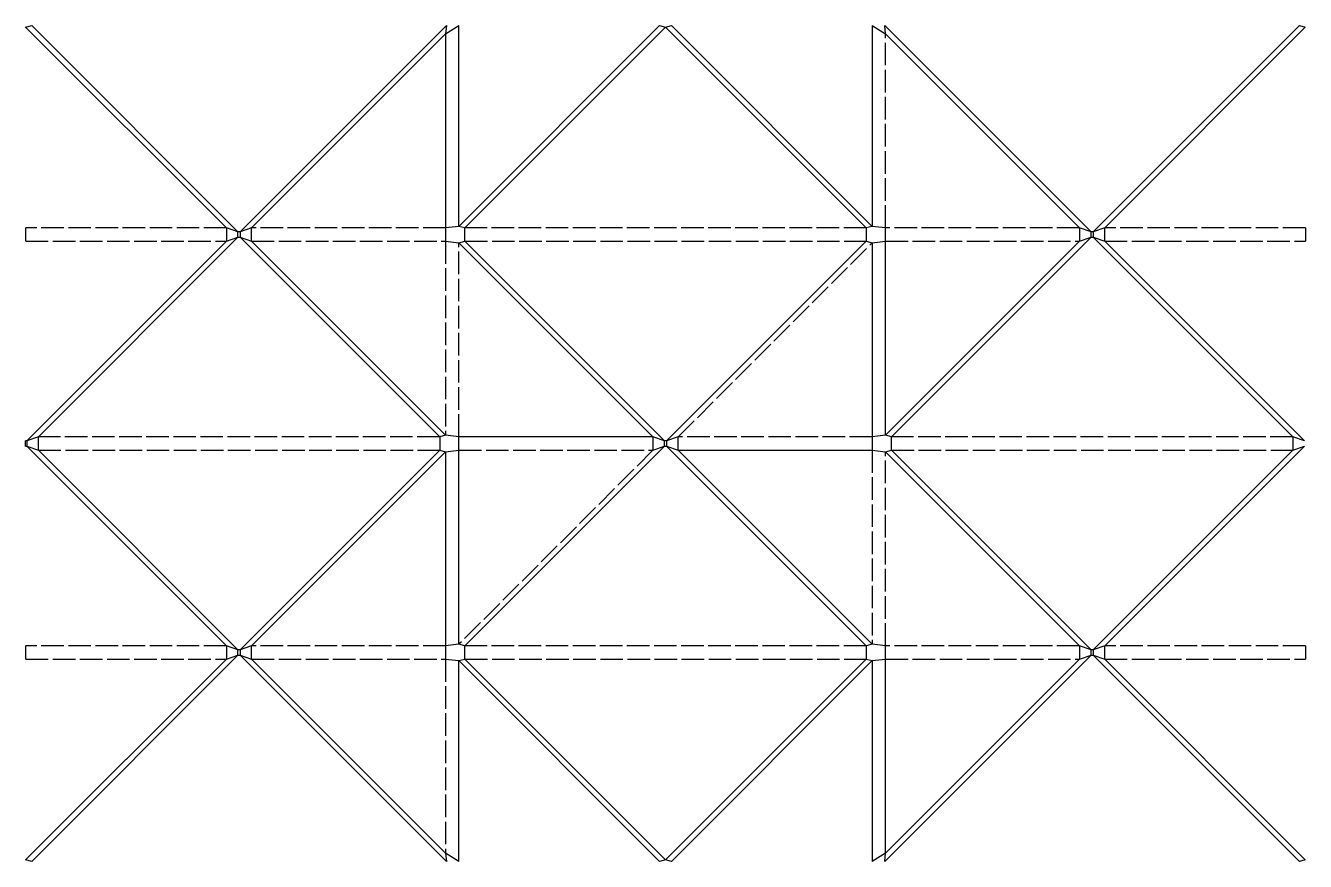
# Model space of a CAD drawing. Header units: millimetres. Extents: x 0 to 144, y 0 to 94.
import ezdxf

# ---------------------------------------------------------------- set-up
doc = ezdxf.new("R2010")
doc.units = ezdxf.units.MM
doc.linetypes.add('DASHEDX2', pattern=[3.048, 2.54, -0.508])
for name, color, linetype, lineweight in [('Border', 7, 'BYLAYER', 30), ('Mountain', 1, 'BYLAYER', 25), ('Valley', 5, 'DASHEDX2', 25)]:
    doc.layers.add(name, color=color, linetype=linetype, lineweight=lineweight)

msp = doc.modelspace()

# ---------------------------------------------------------------- linework, layer by layer
at = {"layer": 'Border'}
for p, q in [((-0.02, 93.84), (0.67, 94)), ((-0.02, 93.84), (22.58, 71.25)), ((47.33, 94), (47.25, 93.08)), ((47.25, 93.08), (48.75, 94)), ((71.33, 94), (48.75, 71.42)), ((71.33, 94), (72, 93.82)), ((72, 93.82), (72.67, 94)), ((72, 93.82), (94.58, 71.25)), ((95.25, 94), (95.25, 71.42)), ((95.25, 94), (96.75, 93.08)), ((96.75, 93.08), (96.67, 94)), ((143.33, 94), (143.98, 93.81)), ((47.25, 93.08), (47.25, 71.25)), ((96.75, 93.08), (118.58, 71.25)), ((0, 69.75), (0, 71.25)), ((22.58, 71.25), (22.58, 69.75)), ((23.88, 70.8), (22.58, 71.25)), ((23.88, 70.2), (23.88, 70.8)), ((25.42, 71.25), (24.12, 70.8)), ((24.12, 70.8), (24.12, 70.2)), ((25.42, 69.75), (25.42, 71.25)), ((48.75, 71.42), (47.25, 71.25)), ((47.25, 71.25), (47.25, 69.75)), ((49.42, 71.25), (48.75, 71.42)), ((49.42, 69.75), (49.42, 71.25)), ((95.25, 71.42), (94.58, 71.25)), ((94.58, 71.25), (94.58, 69.75)), ((96.75, 71.25), (95.25, 71.42)), ((96.75, 69.75), (96.75, 71.25)), ((118.58, 71.25), (118.58, 69.75)), ((119.88, 70.8), (118.58, 71.25)), ((119.88, 70.2), (119.88, 70.8)), ((121.42, 71.25), (120.12, 70.8)), ((120.12, 70.8), (120.12, 70.2)), ((121.42, 69.75), (121.42, 71.25)), ((144, 71.25), (144, 69.75)), ((22.58, 69.75), (23.88, 70.2)), ((24.12, 70.2), (25.42, 69.75)), ((47.25, 69.75), (48.75, 69.58)), ((48.75, 69.58), (49.42, 69.75)), ((94.58, 69.75), (95.25, 69.58)), ((95.25, 69.58), (96.75, 69.75)), ((118.58, 69.75), (119.88, 70.2)), ((120.12, 70.2), (121.42, 69.75)), ((1.42, 47.75), (0.12, 47.3)), ((1.42, 46.25), (1.42, 47.75)), ((47.25, 47.92), (46.58, 47.75)), ((46.58, 47.75), (46.58, 46.25)), ((48.75, 47.75), (47.25, 47.92)), ((48.75, 46.25), (48.75, 47.75)), ((70.58, 47.75), (70.58, 46.25)), ((71.88, 47.3), (70.58, 47.75)), ((73.42, 47.75), (72.12, 47.3)), ((73.42, 46.25), (73.42, 47.75)), ((96.75, 47.92), (95.25, 47.75)), ((95.25, 47.75), (95.25, 46.25)), ((97.42, 47.75), (96.75, 47.92)), ((97.42, 46.25), (97.42, 47.75)), ((142.58, 47.75), (142.58, 46.25)), ((143.88, 47.3), (142.58, 47.75)), ((-0.02, 46.7), (-0.02, 47.3)), ((0.12, 47.3), (0.12, 46.7)), ((0.12, 46.7), (1.42, 46.25)), ((46.58, 46.25), (47.25, 46.08)), ((47.25, 46.08), (48.75, 46.25)), ((70.58, 46.25), (71.88, 46.7)), ((71.88, 46.7), (71.88, 47.3)), ((72.12, 47.3), (72.12, 46.7)), ((72.12, 46.7), (73.42, 46.25)), ((95.25, 46.25), (96.75, 46.08)), ((96.75, 46.08), (97.42, 46.25)), ((142.58, 46.25), (143.88, 46.7)), ((0, 22.75), (0, 24.25)), ((22.58, 24.25), (22.58, 22.75)), ((23.88, 23.8), (22.58, 24.25)), ((22.58, 22.75), (23.88, 23.2)), ((23.88, 23.2), (23.88, 23.8)), ((25.42, 24.25), (24.12, 23.8)), ((24.12, 23.8), (24.12, 23.2)), ((24.12, 23.2), (25.42, 22.75)), ((25.42, 22.75), (25.42, 24.25)), ((48.75, 24.42), (47.25, 24.25)), ((47.25, 24.25), (47.25, 22.75)), ((49.42, 24.25), (48.75, 24.42)), ((49.42, 22.75), (49.42, 24.25)), ((95.25, 24.42), (94.58, 24.25)), ((94.58, 24.25), (94.58, 22.75)), ((96.75, 24.25), (95.25, 24.42)), ((96.75, 22.75), (96.75, 24.25)), ((118.58, 24.25), (118.58, 22.75)), ((119.88, 23.8), (118.58, 24.25)), ((118.58, 22.75), (119.88, 23.2)), ((119.88, 23.2), (119.88, 23.8)), ((121.42, 24.25), (120.12, 23.8)), ((120.12, 23.8), (120.12, 23.2)), ((120.12, 23.2), (121.42, 22.75)), ((121.42, 22.75), (121.42, 24.25)), ((144, 24.25), (144, 22.75)), ((47.25, 0.92), (25.42, 22.75)), ((47.25, 22.75), (48.75, 22.58)), ((48.75, 22.58), (49.42, 22.75)), ((48.75, 0), (48.75, 22.58)), ((72, 0.18), (49.42, 22.75)), ((72.67, 0), (95.25, 22.58)), ((94.58, 22.75), (95.25, 22.58)), ((95.25, 22.58), (96.75, 22.75)), ((96.75, 0.92), (96.75, 22.75)), ((143.98, 0.19), (121.42, 22.75)), ((0.67, 0), (-0.02, 0.16)), ((47.25, 0.92), (47.33, 0)), ((48.75, 0), (47.25, 0.92)), ((72, 0.18), (71.33, 0)), ((72.67, 0), (72, 0.18)), ((96.75, 0.92), (95.25, 0)), ((96.67, 0), (96.75, 0.92)), ((143.98, 0.19), (143.33, 0))]:
    msp.add_line(p, q, dxfattribs=at)
at = {"layer": 'Mountain'}
for p, q in [((23.88, 70.8), (0.67, 94)), ((47.33, 94), (24.12, 70.8)), ((48.75, 71.42), (48.75, 94)), ((49.42, 71.25), (72, 93.82)), ((95.25, 71.42), (72.67, 94)), ((119.88, 70.8), (96.67, 94)), ((143.33, 94), (120.12, 70.8)), ((121.42, 71.25), (143.98, 93.81)), ((25.42, 71.25), (47.25, 93.08)), ((24.12, 70.8), (23.88, 70.8)), ((120.12, 70.8), (119.88, 70.8)), ((22.58, 69.75), (0.12, 47.3)), ((1.42, 47.75), (23.88, 70.2)), ((23.88, 70.2), (24.12, 70.2)), ((24.12, 70.2), (46.58, 47.75)), ((47.25, 47.92), (25.42, 69.75)), ((48.75, 69.58), (70.58, 47.75)), ((71.88, 47.3), (49.42, 69.75)), ((94.58, 69.75), (72.12, 47.3)), ((95.25, 69.58), (95.25, 47.75)), ((96.75, 47.92), (96.75, 69.75)), ((118.58, 69.75), (96.75, 47.92)), ((97.42, 47.75), (119.88, 70.2)), ((119.88, 70.2), (120.12, 70.2)), ((120.12, 70.2), (142.58, 47.75)), ((143.88, 47.3), (121.42, 69.75)), ((70.58, 47.75), (48.75, 47.75)), ((0.12, 47.3), (-0.02, 47.3)), ((-0.02, 46.7), (0.12, 46.7)), ((0.12, 46.7), (22.58, 24.25)), ((23.88, 23.8), (1.42, 46.25)), ((46.58, 46.25), (24.12, 23.8)), ((48.75, 24.42), (48.75, 46.25)), ((49.42, 24.25), (71.88, 46.7)), ((72.12, 47.3), (71.88, 47.3)), ((71.88, 46.7), (72.12, 46.7)), ((72.12, 46.7), (94.58, 24.25)), ((95.25, 24.42), (73.42, 46.25)), ((73.42, 46.25), (95.25, 46.25)), ((119.88, 23.8), (97.42, 46.25)), ((142.58, 46.25), (120.12, 23.8)), ((121.42, 24.25), (143.88, 46.7)), ((25.42, 24.25), (47.25, 46.08)), ((47.25, 46.08), (47.25, 24.25)), ((96.75, 46.08), (118.58, 24.25)), ((0.67, 0), (23.88, 23.2)), ((24.12, 23.8), (23.88, 23.8)), ((23.88, 23.2), (24.12, 23.2)), ((24.12, 23.2), (47.33, 0)), ((96.67, 0), (119.88, 23.2)), ((120.12, 23.8), (119.88, 23.8)), ((119.88, 23.2), (120.12, 23.2)), ((120.12, 23.2), (143.33, 0)), ((22.58, 22.75), (-0.02, 0.16)), ((48.75, 22.58), (71.33, 0)), ((94.58, 22.75), (72, 0.18)), ((95.25, 22.58), (95.25, 0)), ((118.58, 22.75), (96.75, 0.92))]:
    msp.add_line(p, q, dxfattribs=at)
at = {"layer": 'Valley'}
for p, q in [((96.75, 71.25), (96.75, 93.08)), ((22.58, 71.25), (0, 71.25)), ((47.25, 71.25), (25.42, 71.25)), ((94.58, 71.25), (49.42, 71.25)), ((118.58, 71.25), (96.75, 71.25)), ((144, 71.25), (121.42, 71.25)), ((0, 69.75), (22.58, 69.75)), ((25.42, 69.75), (47.25, 69.75)), ((47.25, 69.75), (47.25, 47.92)), ((48.75, 47.75), (48.75, 69.58)), ((49.42, 69.75), (94.58, 69.75)), ((73.42, 47.75), (95.25, 69.58)), ((96.75, 69.75), (118.58, 69.75)), ((121.42, 69.75), (144, 69.75)), ((46.58, 47.75), (1.42, 47.75)), ((95.25, 47.75), (73.42, 47.75)), ((142.58, 47.75), (97.42, 47.75)), ((1.42, 46.25), (46.58, 46.25)), ((70.58, 46.25), (48.75, 24.42)), ((48.75, 46.25), (70.58, 46.25)), ((95.25, 46.25), (95.25, 24.42)), ((97.42, 46.25), (142.58, 46.25)), ((96.75, 24.25), (96.75, 46.08)), ((22.58, 24.25), (0, 24.25)), ((47.25, 24.25), (25.42, 24.25)), ((94.58, 24.25), (49.42, 24.25)), ((118.58, 24.25), (96.75, 24.25)), ((144, 24.25), (121.42, 24.25)), ((0, 22.75), (22.58, 22.75)), ((25.42, 22.75), (47.25, 22.75)), ((47.25, 22.75), (47.25, 0.92)), ((49.42, 22.75), (94.58, 22.75)), ((96.75, 22.75), (118.58, 22.75)), ((121.42, 22.75), (144, 22.75))]:
    msp.add_line(p, q, dxfattribs=at)

doc.saveas('drawing.dxf')
